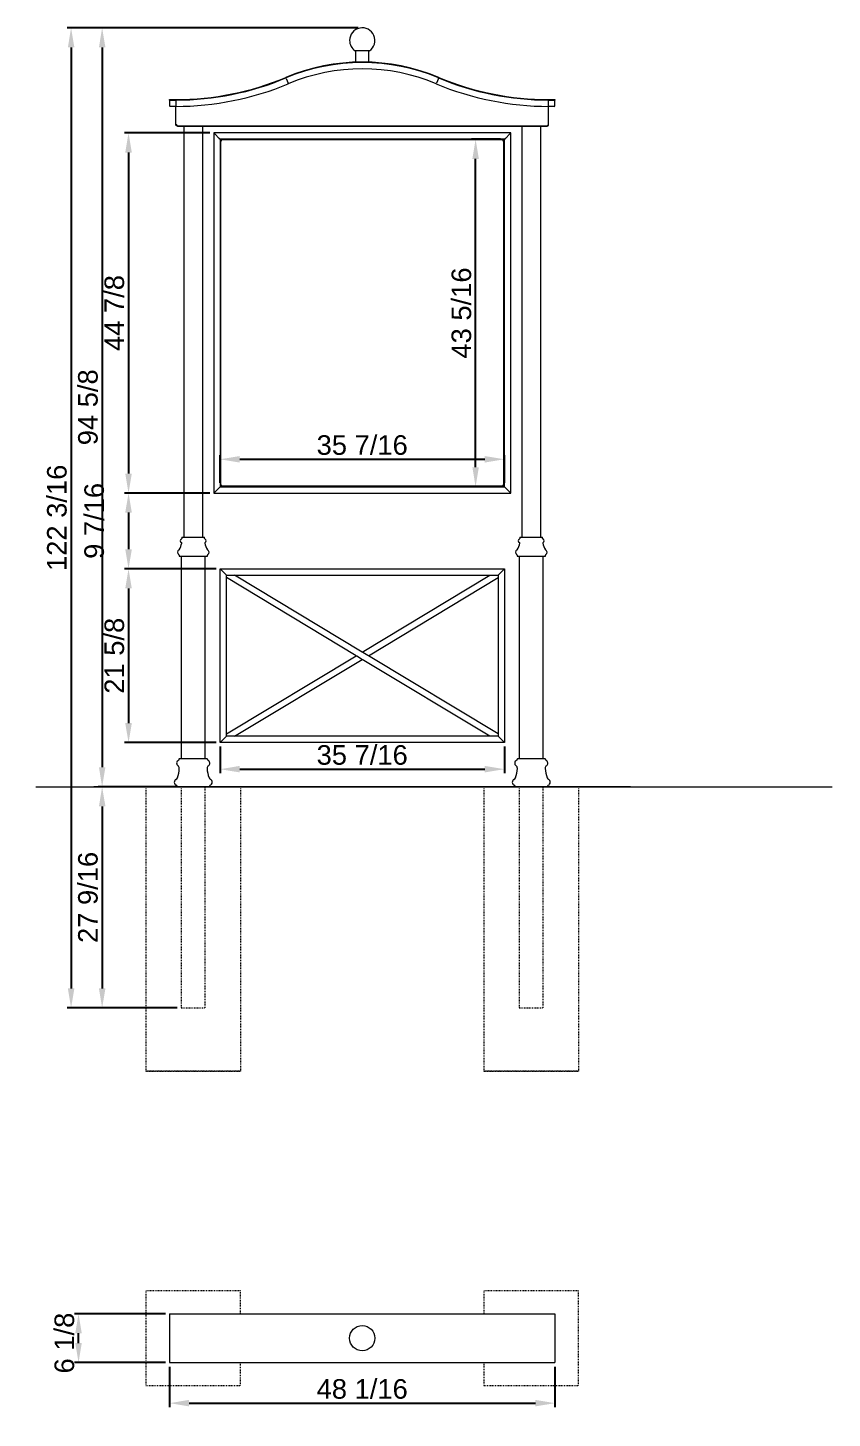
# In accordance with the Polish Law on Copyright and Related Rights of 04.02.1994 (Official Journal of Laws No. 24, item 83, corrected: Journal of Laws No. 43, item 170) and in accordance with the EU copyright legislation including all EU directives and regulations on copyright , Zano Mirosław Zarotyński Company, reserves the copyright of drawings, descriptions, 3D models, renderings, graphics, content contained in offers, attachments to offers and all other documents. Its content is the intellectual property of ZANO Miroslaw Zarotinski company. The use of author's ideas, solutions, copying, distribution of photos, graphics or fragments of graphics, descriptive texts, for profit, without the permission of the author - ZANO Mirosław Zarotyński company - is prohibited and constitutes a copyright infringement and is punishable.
# Model space of a CAD drawing. Header units: inches. Extents: x -6 to 262, y -2 to 177.
# Drawn here: x -5.9 to 94.4, y -1.7 to 171.6 of the extents above; entities that cross this region are included whole.
import ezdxf

# ---------------------------------------------------------------- set-up
doc = ezdxf.new("R2010")
doc.units = ezdxf.units.IN
doc.linetypes.add('HIDDEN', pattern=[1.905, 1.27, -0.635])
for name, color, linetype, lineweight in [('ZANO_R', 7, 'Continuous', 0), ('ZANO_R_przerywana', 250, 'HIDDEN', 0), ('ZANO_W', 1, 'Continuous', 0)]:
    doc.layers.add(name, color=color, linetype=linetype, lineweight=lineweight)
doc.styles.get("Standard").update_dxf_attribs({"font": 'arial.ttf'})
doc.dimstyles.new('amerykanie', dxfattribs={"dimtxt": 50, "dimasz": 50, "dimexe": 0.5, "dimexo": 0.5, "dimgap": 1, "dimtad": 1, "dimdec": 0, "dimzin": 0, "dimlunit": 5, "dimtxsty": 'Standard', "dimcen": 0.09, "dimclrd": 1, "dimclre": 1, "dimclrt": 1, "dimazin": 0, "dimtfac": 1, "dimtdec": 0, "dimtmove": 0, "dimatfit": 3, "dimfxl": 1, "dimtzin": 0, "dimarcsym": 1})

# ---------------------------------------------------------------- blocks, each defined once
blk = doc.blocks.new('*D368')
at = {"layer": 'ZANO_W', "color": 1, "lineweight": -2}
for p, q in [((53, 157.72), (49.41, 157.72)), ((49.91, 116.85), (49.91, 155.28)), ((53, 114.41), (49.41, 114.41))]:
    blk.add_line(p, q, dxfattribs=at)
at = {"layer": 'ZANO_W', "color": 1}
for points in [[(50.32, 155.28), (49.51, 155.28), (49.91, 157.72)], [(49.51, 116.85), (50.32, 116.85), (49.91, 114.41)]]:
    blk.add_solid(points, dxfattribs=at)
at = {"layer": 'ZANO_W', "color": 1, "insert": (48.15, 136.07), "char_height": 2.438, "attachment_point": 5, "rotation": 90}
blk.add_mtext('43 5/16', dxfattribs=at)
blk = doc.blocks.new('*D369')
at = {"layer": 'ZANO_W', "color": 1, "lineweight": -2}
for p, q in [((11.27, 11.34), (-0.07, 11.34)), ((0.43, 7.68), (0.43, 8.9)), ((11.27, 5.24), (-0.07, 5.24))]:
    blk.add_line(p, q, dxfattribs=at)
at = {"layer": 'ZANO_W', "color": 1}
for points in [[(0.83, 8.9), (0.02, 8.9), (0.43, 11.34)], [(0.02, 7.68), (0.83, 7.68), (0.43, 5.24)]]:
    blk.add_solid(points, dxfattribs=at)
at = {"layer": 'ZANO_W', "color": 1, "insert": (-1.33, 7.68), "char_height": 2.438, "attachment_point": 5, "rotation": 90}
blk.add_mtext('6 1/8', dxfattribs=at)
blk = doc.blocks.new('*D370')
at = {"layer": 'ZANO_W', "color": 1, "lineweight": -2}
for p, q in [((11.77, 4.74), (11.77, -0.31)), ((59.8, 4.74), (59.8, -0.31)), ((14.21, 0.19), (57.36, 0.19))]:
    blk.add_line(p, q, dxfattribs=at)
at = {"layer": 'ZANO_W', "color": 1}
for points in [[(14.21, 0.6), (14.21, -0.21), (11.77, 0.19)], [(57.36, -0.21), (57.36, 0.6), (59.8, 0.19)]]:
    blk.add_solid(points, dxfattribs=at)
at = {"layer": 'ZANO_W', "color": 1, "insert": (35.78, 1.95), "char_height": 2.438, "attachment_point": 5}
blk.add_mtext('48 1/16', dxfattribs=at)
blk = doc.blocks.new('*D371')
at = {"layer": 'ZANO_W', "color": 1, "lineweight": -2}
for p, q in [((16.78, 158.51), (6.16, 158.51)), ((6.66, 156.07), (6.66, 116.06)), ((16.78, 113.63), (6.16, 113.63))]:
    blk.add_line(p, q, dxfattribs=at)
at = {"layer": 'ZANO_W', "color": 1}
for points in [[(7.07, 156.07), (6.25, 156.07), (6.66, 158.51)], [(6.25, 116.06), (7.07, 116.06), (6.66, 113.63)]]:
    blk.add_solid(points, dxfattribs=at)
at = {"layer": 'ZANO_W', "color": 1, "insert": (4.9, 136.07), "char_height": 2.438, "attachment_point": 5, "rotation": 90}
blk.add_mtext('44 7/8', dxfattribs=at)
blk = doc.blocks.new('*D372')
at = {"layer": 'ZANO_W', "color": 1, "lineweight": -2}
for p, q in [((16.78, 113.63), (6.16, 113.63)), ((6.66, 111.19), (6.66, 106.62)), ((17.57, 104.18), (6.16, 104.18))]:
    blk.add_line(p, q, dxfattribs=at)
at = {"layer": 'ZANO_W', "color": 1}
for points in [[(7.07, 111.19), (6.25, 111.19), (6.66, 113.63)], [(6.25, 106.62), (7.07, 106.62), (6.66, 104.18)]]:
    blk.add_solid(points, dxfattribs=at)
at = {"layer": 'ZANO_W', "color": 1, "insert": (2.39, 110.16), "char_height": 2.438, "attachment_point": 5, "rotation": 90}
blk.add_mtext('9 7/16', dxfattribs=at)
blk = doc.blocks.new('*D373')
at = {"layer": 'ZANO_W', "color": 1, "lineweight": -2}
for p, q in [((17.57, 104.18), (6.16, 104.18)), ((6.66, 101.74), (6.66, 84.96)), ((17.57, 82.52), (6.16, 82.52))]:
    blk.add_line(p, q, dxfattribs=at)
at = {"layer": 'ZANO_W', "color": 1}
for points in [[(7.07, 101.74), (6.25, 101.74), (6.66, 104.18)], [(6.25, 84.96), (7.07, 84.96), (6.66, 82.52)]]:
    blk.add_solid(points, dxfattribs=at)
at = {"layer": 'ZANO_W', "color": 1, "insert": (4.9, 93.35), "char_height": 2.438, "attachment_point": 5, "rotation": 90}
blk.add_mtext('21 5/8', dxfattribs=at)
blk = doc.blocks.new('*D374')
at = {"layer": 'ZANO_W', "color": 1, "lineweight": -2}
for p, q in [((18.07, 114.91), (18.07, 118.34)), ((53.5, 114.91), (53.5, 118.34)), ((20.51, 117.84), (51.06, 117.84))]:
    blk.add_line(p, q, dxfattribs=at)
at = {"layer": 'ZANO_W', "color": 1}
for points in [[(20.51, 118.24), (20.51, 117.43), (18.07, 117.84)], [(51.06, 117.43), (51.06, 118.24), (53.5, 117.84)]]:
    blk.add_solid(points, dxfattribs=at)
at = {"layer": 'ZANO_W', "color": 1, "insert": (35.78, 119.6), "char_height": 2.438, "attachment_point": 5}
blk.add_mtext('35 7/16', dxfattribs=at)
blk = doc.blocks.new('*D375')
at = {"layer": 'ZANO_W', "color": 1, "lineweight": -2}
for p, q in [((35.28, 171.62), (2.87, 171.62)), ((3.37, 169.18), (3.37, 79.45)), ((12.72, 77.01), (2.87, 77.01))]:
    blk.add_line(p, q, dxfattribs=at)
at = {"layer": 'ZANO_W', "color": 1}
for points in [[(3.78, 169.18), (2.97, 169.18), (3.37, 171.62)], [(2.97, 79.45), (3.78, 79.45), (3.37, 77.01)]]:
    blk.add_solid(points, dxfattribs=at)
at = {"layer": 'ZANO_W', "color": 1, "insert": (1.61, 124.32), "char_height": 2.438, "attachment_point": 5, "rotation": 90}
blk.add_mtext('94 5/8', dxfattribs=at)
blk = doc.blocks.new('*D376')
at = {"layer": 'ZANO_W', "color": 1, "lineweight": -2}
for p, q in [((12.72, 77.01), (2.87, 77.01)), ((3.37, 74.58), (3.37, 51.89)), ((12.72, 49.45), (2.87, 49.45))]:
    blk.add_line(p, q, dxfattribs=at)
at = {"layer": 'ZANO_W', "color": 1}
for points in [[(3.78, 74.58), (2.97, 74.58), (3.37, 77.01)], [(2.97, 51.89), (3.78, 51.89), (3.37, 49.45)]]:
    blk.add_solid(points, dxfattribs=at)
at = {"layer": 'ZANO_W', "color": 1, "insert": (1.61, 63.23), "char_height": 2.438, "attachment_point": 5, "rotation": 90}
blk.add_mtext('27 9/16', dxfattribs=at)
blk = doc.blocks.new('*D377')
at = {"layer": 'ZANO_W', "color": 1, "lineweight": -2}
for p, q in [((35.28, 171.62), (-1, 171.62)), ((-0.5, 169.18), (-0.5, 51.89)), ((12.72, 49.45), (-1, 49.45))]:
    blk.add_line(p, q, dxfattribs=at)
at = {"layer": 'ZANO_W', "color": 1}
for points in [[(-0.09, 169.18), (-0.9, 169.18), (-0.5, 171.62)], [(-0.9, 51.89), (-0.09, 51.89), (-0.5, 49.45)]]:
    blk.add_solid(points, dxfattribs=at)
at = {"layer": 'ZANO_W', "color": 1, "insert": (-2.26, 110.54), "char_height": 2.438, "attachment_point": 5, "rotation": 90}
blk.add_mtext('122 3/16', dxfattribs=at)
blk = doc.blocks.new('*D378')
at = {"layer": 'ZANO_W', "color": 1, "lineweight": -2}
for p, q in [((18.07, 82.02), (18.07, 78.71)), ((53.5, 82.02), (53.5, 78.71)), ((20.51, 79.21), (51.06, 79.21))]:
    blk.add_line(p, q, dxfattribs=at)
at = {"layer": 'ZANO_W', "color": 1}
for points in [[(20.51, 79.62), (20.51, 78.81), (18.07, 79.21)], [(51.06, 78.81), (51.06, 79.62), (53.5, 79.21)]]:
    blk.add_solid(points, dxfattribs=at)
at = {"layer": 'ZANO_W', "color": 1, "insert": (35.78, 80.97), "char_height": 2.438, "attachment_point": 5}
blk.add_mtext('35 7/16', dxfattribs=at)

msp = doc.modelspace()

# ---------------------------------------------------------------- linework, layer by layer
at = {"layer": 'ZANO_R'}
for p, q in [((36.6356, 168.74189), (34.89915, 168.74189)), ((34.95033, 168.74189), (34.95033, 167.34851)), ((36.61964, 167.34851), (36.61964, 168.74189)), ((36.67082, 168.74189), (36.6356, 168.74189)), ((34.95033, 167.34851), (35.76759, 167.34851)), ((35.76759, 167.34851), (36.61964, 167.34851)), ((26.29552, 165.30068), (26.26506, 165.37329)), ((26.29552, 165.30068), (26.53923, 164.7198)), ((26.56969, 164.64719), (26.53923, 164.7198)), ((45.00028, 164.64719), (45.03074, 164.7198)), ((45.27445, 165.30068), (45.03074, 164.7198)), ((45.27445, 165.30068), (45.30492, 165.37329)), ((11.76895, 162.614), (11.76895, 162.67306)), ((11.76895, 162.67306), (12.55636, 162.67306)), ((11.76895, 162.614), (12.55636, 162.614)), ((11.76895, 162.53526), (11.76895, 161.90533)), ((12.55636, 161.82659), (11.84769, 161.82659)), ((12.55636, 162.53526), (12.55636, 162.614)), ((12.55636, 162.53526), (12.55636, 161.90533)), ((12.55636, 161.82659), (12.55636, 161.90533)), ((12.55636, 159.53345), (12.55636, 161.82659)), ((59.01362, 162.67306), (59.80103, 162.67306)), ((59.01362, 162.53526), (59.01362, 162.614)), ((59.01362, 162.614), (59.80103, 162.614)), ((59.01362, 161.90533), (59.01362, 162.53526)), ((59.01362, 161.82659), (59.01362, 161.90533)), ((59.72229, 161.82659), (59.01362, 161.82659)), ((59.01362, 159.53345), (59.01362, 161.82659)), ((59.80103, 162.67306), (59.80103, 162.614)), ((59.80103, 161.90533), (59.80103, 162.53526)), ((12.67447, 159.53345), (12.55636, 159.53345)), ((12.67447, 159.41534), (12.67447, 159.4744)), ((58.89551, 159.53345), (59.01362, 159.53345)), ((58.89551, 159.41534), (58.89551, 159.4744)), ((12.67725, 159.41534), (12.67447, 159.41534)), ((12.67725, 159.41534), (58.89272, 159.41534)), ((12.75321, 159.41534), (12.75321, 159.29723)), ((58.81676, 159.29723), (12.75321, 159.29723)), ((13.53472, 159.29723), (13.53472, 108.11551)), ((15.90876, 108.11551), (15.90876, 159.29723)), ((17.28082, 158.50982), (17.28082, 113.62738)), ((17.28082, 158.50982), (17.39894, 158.39171)), ((54.28915, 158.50982), (17.28082, 158.50982)), ((17.39894, 158.39171), (17.28082, 158.50982)), ((17.39894, 158.39171), (17.95012, 157.84052)), ((17.95012, 157.84052), (18.06824, 157.72241)), ((18.06824, 157.72241), (17.95012, 157.84052)), ((18.06824, 157.72241), (18.06824, 114.41479)), ((53.50174, 157.72241), (18.06824, 157.72241)), ((53.50174, 157.72241), (53.61985, 157.84052)), ((53.61985, 157.84052), (53.50174, 157.72241)), ((53.50174, 114.41479), (53.50174, 157.72241)), ((53.61985, 157.84052), (54.17104, 158.39171)), ((54.17104, 158.39171), (54.28915, 158.50982)), ((54.28915, 158.50982), (54.17104, 158.39171)), ((54.28915, 113.62738), (54.28915, 158.50982)), ((55.66121, 159.29723), (55.66121, 108.11551)), ((58.03526, 108.11551), (58.03526, 159.29723)), ((58.81676, 159.41534), (58.81676, 159.29723)), ((58.89272, 159.41534), (58.89551, 159.41534)), ((18.14698, 114.69039), (18.14698, 157.44681)), ((53.22614, 157.64367), (18.34383, 157.64367)), ((53.423, 114.69039), (53.423, 157.44681)), ((17.95012, 114.29668), (18.06824, 114.41479)), ((18.06824, 114.41479), (17.95012, 114.29668)), ((18.06824, 114.41479), (53.50174, 114.41479)), ((53.22614, 114.49354), (18.34383, 114.49354)), ((53.50174, 114.41479), (53.61985, 114.29668)), ((53.61985, 114.29668), (53.50174, 114.41479)), ((17.28082, 113.62738), (17.39894, 113.74549)), ((17.39894, 113.74549), (17.28082, 113.62738)), ((17.28082, 113.62738), (54.28915, 113.62738)), ((17.39894, 113.74549), (17.95012, 114.29668)), ((53.61985, 114.29668), (54.17104, 113.74549)), ((54.17104, 113.74549), (54.28915, 113.62738)), ((54.28915, 113.62738), (54.17104, 113.74549)), ((13.3044, 108.11551), (13.3044, 107.97705)), ((13.3044, 108.11551), (16.13908, 108.11551)), ((16.13908, 107.97705), (16.13908, 108.11551)), ((55.4309, 108.11551), (55.4309, 107.97705)), ((55.4309, 108.11551), (58.26558, 108.11551)), ((58.26558, 107.97705), (58.26558, 108.11551)), ((12.95006, 105.90161), (12.95006, 105.75327)), ((12.95006, 105.75327), (16.49341, 105.75327)), ((13.22369, 105.75327), (13.22369, 80.55611)), ((16.21979, 80.55611), (16.21979, 105.75327)), ((16.49341, 105.75327), (16.49341, 105.90161)), ((55.07656, 105.90161), (55.07656, 105.75327)), ((55.07656, 105.75327), (58.61991, 105.75327)), ((55.35019, 105.75327), (55.35019, 80.55611)), ((58.34629, 80.55611), (58.34629, 105.75327)), ((58.61991, 105.75327), (58.61991, 105.90161)), ((18.06824, 104.17845), (53.50174, 104.17845)), ((18.14698, 104.09971), (18.06824, 104.17845)), ((18.06824, 82.52464), (18.06824, 104.17845)), ((18.06824, 104.17845), (18.14698, 104.09971)), ((18.77691, 103.46978), (18.14698, 104.09971)), ((52.79307, 103.46978), (53.423, 104.09971)), ((53.423, 104.09971), (53.50174, 104.17845)), ((53.50174, 104.17845), (53.423, 104.09971)), ((53.50174, 104.17845), (53.50174, 82.52464)), ((18.85565, 103.39104), (18.77691, 103.46978)), ((18.77691, 103.46978), (18.85565, 103.39104)), ((18.85565, 103.39104), (19.72612, 103.39104)), ((18.85565, 103.17995), (18.85565, 103.39104)), ((18.85565, 103.08803), (18.85565, 103.17995)), ((18.85565, 83.61506), (18.85565, 103.08803)), ((35.02188, 93.35155), (18.85565, 103.08803)), ((19.72612, 103.39104), (19.87875, 103.39104)), ((19.87875, 103.39104), (51.69123, 103.39104)), ((35.78499, 93.81114), (19.87875, 103.39104)), ((35.78499, 93.81114), (51.69123, 103.39104)), ((36.54809, 93.35155), (52.71433, 103.08803)), ((51.69123, 103.39104), (51.84385, 103.39104)), ((51.84385, 103.39104), (52.71433, 103.39104)), ((52.71433, 103.39104), (52.79307, 103.46978)), ((52.79307, 103.46978), (52.71433, 103.39104)), ((52.71433, 103.39104), (52.71433, 103.17995)), ((52.71433, 103.17995), (52.71433, 103.08803)), ((52.71433, 103.08803), (52.71433, 83.61506)), ((35.8613, 93.76518), (35.78499, 93.81114)), ((36.47178, 93.39751), (35.8613, 93.76518)), ((18.85565, 83.61506), (35.02188, 93.35155)), ((19.87875, 83.31205), (35.78499, 92.89195)), ((35.02188, 93.35155), (35.09819, 93.30559)), ((35.70868, 92.93791), (35.09819, 93.30559)), ((35.70868, 92.93791), (35.78499, 92.89195)), ((51.69123, 83.31205), (35.78499, 92.89195)), ((36.54809, 93.35155), (36.47178, 93.39751)), ((52.71433, 83.61506), (36.54809, 93.35155)), ((18.14698, 82.60338), (18.77691, 83.23331)), ((18.77691, 83.23331), (18.85565, 83.31205)), ((18.85565, 83.31205), (18.77691, 83.23331)), ((18.85565, 83.52314), (18.85565, 83.61506)), ((18.85565, 83.31205), (18.85565, 83.52314)), ((19.72612, 83.31205), (18.85565, 83.31205)), ((19.87875, 83.31205), (19.72612, 83.31205)), ((51.69123, 83.31205), (19.87875, 83.31205)), ((51.84385, 83.31205), (51.69123, 83.31205)), ((52.71433, 83.31205), (51.84385, 83.31205)), ((52.71433, 83.61506), (52.71433, 83.52314)), ((52.71433, 83.52314), (52.71433, 83.31205)), ((52.79307, 83.23331), (52.71433, 83.31205)), ((52.71433, 83.31205), (52.79307, 83.23331)), ((53.423, 82.60338), (52.79307, 83.23331)), ((18.06824, 82.52464), (18.14698, 82.60338)), ((18.14698, 82.60338), (18.06824, 82.52464)), ((53.50174, 82.52464), (18.06824, 82.52464)), ((53.50174, 82.52464), (53.423, 82.60338)), ((53.423, 82.60338), (53.50174, 82.52464)), ((12.98943, 80.55611), (12.98943, 80.50105)), ((12.98943, 80.55611), (16.45404, 80.55611)), ((16.45404, 80.50105), (16.45404, 80.55611)), ((55.11593, 80.55611), (55.11593, 80.50105)), ((55.11593, 80.55611), (58.58054, 80.55611)), ((58.58054, 80.50105), (58.58054, 80.55611)), ((-4.89712, 77.01276), (94.35059, 77.01276)), ((69.22634, 77.01276), (2.34363, 77.01276)), ((8.81615, 77.01276), (20.62732, 77.01276)), ((20.62732, 77.01276), (8.81615, 77.01276)), ((12.70962, 77.11264), (12.75321, 77.01276)), ((13.22413, 77.01276), (16.21935, 77.01276)), ((16.69027, 77.01276), (16.73386, 77.11264)), ((50.94265, 77.01276), (62.75382, 77.01276)), ((62.75382, 77.01276), (50.94265, 77.01276)), ((54.83612, 77.11264), (54.87971, 77.01276)), ((55.35062, 77.01276), (58.34585, 77.01276)), ((58.81676, 77.01276), (58.86035, 77.11264)), ((11.76895, 11.34245), (11.76895, 5.24002)), ((11.76895, 11.34245), (12.55636, 11.34245)), ((12.55636, 11.34245), (26.24221, 11.34245)), ((26.24221, 11.34245), (45.32777, 11.34245)), ((45.32777, 11.34245), (59.01362, 11.34245)), ((59.01362, 11.34245), (59.80103, 11.34245)), ((59.80103, 11.34245), (59.80103, 5.24002)), ((11.76895, 5.24002), (12.55636, 5.24002)), ((12.55636, 5.24002), (26.24221, 5.24002)), ((26.24221, 5.24002), (45.32777, 5.24002)), ((45.32777, 5.24002), (59.01362, 5.24002)), ((59.01362, 5.24002), (59.80103, 5.24002))]:
    msp.add_line(p, q, dxfattribs=at)
msp.add_circle((35.78499, 8.29123), 1.57482, dxfattribs=at)
for centre, radius, start, end in [((35.78499, 170.04395), 1.57482, 304.2288663, 180), ((35.78499, 170.04395), 1.57482, 180, 235.7711337), ((35.78499, 142.68286), 24.66565, 67.2391714, 112.7608286), ((35.78499, 142.68286), 24.6066, 67.2391714, 112.7608286), ((35.78499, 142.68286), 23.81919, 67.2391714, 112.7608286), ((12.55636, 198.04751), 35.37445, 270, 292.7608286), ((12.55636, 198.04751), 35.4335, 270, 292.7608286), ((12.55636, 198.04751), 36.22091, 270, 292.7608286), ((59.01362, 198.04751), 36.22091, 247.2391714, 270), ((59.01362, 198.04751), 35.4335, 247.2391714, 270), ((59.01362, 198.04751), 35.37445, 247.2391714, 270), ((11.84769, 162.53526), 0.07874, 90, 180), ((11.84769, 161.90533), 0.07874, 180, 270), ((59.72229, 162.53526), 0.07874, 0, 90), ((59.72229, 161.90533), 0.07874, 270, 0), ((18.34383, 157.44681), 0.19685, 90, 180), ((53.22614, 157.44681), 0.19685, 0, 90), ((18.34383, 114.69039), 0.19685, 180, 270), ((53.22614, 114.69039), 0.19685, 270, 0), ((13.34771, 107.68243), 0.24016, 112.5020228, 245.3282339), ((13.21459, 107.39264), 0.07874, 348.8092143, 65.3282339), ((13.22566, 107.97705), 0.07874, 292.5020228, 0), ((16.21782, 107.97705), 0.07874, 180, 247.4979772), ((16.22889, 107.39264), 0.07874, 114.6717661, 191.1907857), ((16.09577, 107.68243), 0.24016, 294.6717661, 67.4979772), ((55.4742, 107.68243), 0.24016, 112.5020228, 245.3282339), ((55.34109, 107.39264), 0.07874, 348.8092143, 65.3282339), ((55.35215, 107.97705), 0.07874, 292.5020228, 0), ((58.34432, 107.97705), 0.07874, 180, 247.4979772), ((58.35538, 107.39264), 0.07874, 114.6717661, 191.1907857), ((58.22227, 107.68243), 0.24016, 294.6717661, 67.4979772), ((13.0731, 106.2454), 0.31989, 116.2995926, 239.5907609), ((12.87132, 105.90161), 0.07874, 0, 59.5907609), ((12.89648, 106.60277), 0.07874, 296.2995926, 327.3176497), ((10.97452, 107.83581), 2.36223, 327.3176497, 348.8092143), ((18.46896, 107.83581), 2.36223, 191.1907857, 212.6823503), ((16.547, 106.60277), 0.07874, 212.6823503, 243.7004074), ((16.57215, 105.90161), 0.07874, 120.4092391, 180), ((16.37038, 106.2454), 0.31989, 300.4092391, 63.7004074), ((55.19959, 106.2454), 0.31989, 116.2995926, 239.5907609), ((54.99782, 105.90161), 0.07874, 0, 59.5907609), ((55.02298, 106.60277), 0.07874, 296.2995926, 327.3176497), ((53.10101, 107.83581), 2.36223, 327.3176497, 348.8092143), ((60.59546, 107.83581), 2.36223, 191.1907857, 212.6823503), ((58.6735, 106.60277), 0.07874, 212.6823503, 243.7004074), ((58.69865, 105.90161), 0.07874, 120.4092391, 180), ((58.49688, 106.2454), 0.31989, 300.4092391, 63.7004074), ((13.0537, 79.96556), 0.39892, 115.9948018, 234.6753902), ((12.79258, 80.50105), 0.19685, 295.9948018, 0), ((16.6509, 80.50105), 0.19685, 180, 244.0051982), ((16.38978, 79.96556), 0.39892, 305.3246098, 64.0051982), ((55.1802, 79.96556), 0.39892, 115.9948018, 234.6753902), ((54.91908, 80.50105), 0.19685, 295.9948018, 0), ((58.77739, 80.50105), 0.19685, 180, 244.0051982), ((58.51627, 79.96556), 0.39892, 305.3246098, 64.0051982), ((12.37568, 78.28371), 0.39371, 299.0704694, 338.3453751), ((9.44832, 79.44596), 3.54335, 338.3453751, 357.6873629), ((12.5954, 79.31886), 0.39371, 357.6873629, 54.6753902), ((16.84808, 79.31886), 0.39371, 125.3246098, 182.3126371), ((19.99516, 79.44596), 3.54335, 182.3126371, 201.6546249), ((17.0678, 78.28371), 0.39371, 201.6546249, 240.9295306), ((54.50218, 78.28371), 0.39371, 299.0704694, 338.3453751), ((51.57482, 79.44596), 3.54335, 338.3453751, 357.6873629), ((54.7219, 79.31886), 0.39371, 357.6873629, 54.6753902), ((58.97457, 79.31886), 0.39371, 125.3246098, 182.3126371), ((62.12165, 79.44596), 3.54335, 182.3126371, 201.6546249), ((59.19429, 78.28371), 0.39371, 201.6546249, 240.9295306), ((12.76305, 77.58689), 0.40355, 119.0704694, 247.0770874), ((12.5292, 77.0339), 0.19685, 23.5781785, 67.0770874), ((16.91428, 77.0339), 0.19685, 112.9229126, 156.4218215), ((16.68042, 77.58689), 0.40355, 292.9229126, 60.9295306), ((54.88955, 77.58689), 0.40355, 119.0704694, 247.0770874), ((54.6557, 77.0339), 0.19685, 23.5781785, 67.0770874), ((59.04077, 77.0339), 0.19685, 112.9229126, 156.4218215), ((58.80692, 77.58689), 0.40355, 292.9229126, 60.9295306)]:
    msp.add_arc(centre, radius, start, end, dxfattribs=at)
for points in [[(12.67447, 159.41534), (12.65899, 159.41712), (12.62804, 159.42067), (12.589, 159.44798), (12.56168, 159.48702), (12.55813, 159.51798), (12.55636, 159.53345)], [(12.67447, 159.4744), (12.66673, 159.47529), (12.65125, 159.47706), (12.63173, 159.49072), (12.61808, 159.51024), (12.6163, 159.52572), (12.61541, 159.53345)], [(12.67447, 159.53345), (12.6747, 159.51798), (12.67517, 159.48702), (12.67586, 159.44798), (12.67656, 159.42067), (12.67702, 159.41712), (12.67725, 159.41534)], [(58.89551, 159.53345), (58.89527, 159.51798), (58.89481, 159.48702), (58.89411, 159.44798), (58.89342, 159.42067), (58.89295, 159.41712), (58.89272, 159.41534)], [(58.89551, 159.41534), (58.91098, 159.41712), (58.94194, 159.42067), (58.98098, 159.44798), (59.00829, 159.48702), (59.01184, 159.51798), (59.01362, 159.53345)], [(58.89551, 159.4744), (58.90324, 159.47529), (58.91872, 159.47706), (58.93824, 159.49072), (58.9519, 159.51024), (58.95367, 159.52572), (58.95456, 159.53345)]]:
    msp.add_open_spline(points, degree=3, dxfattribs=at)
at = {"layer": 'ZANO_R_przerywana', "ltscale": 0.05}
for p, q in [((8.81615, 77.01276), (8.81615, 41.57926)), ((8.81615, 77.01276), (8.81615, 41.57926)), ((13.22369, 77.01276), (13.22369, 49.45337)), ((16.21979, 49.45337), (16.21979, 77.01276)), ((20.62732, 77.01276), (20.62732, 41.57926)), ((20.62732, 77.01276), (20.62732, 41.57926)), ((50.94265, 77.01276), (50.94265, 41.57926)), ((50.94265, 77.01276), (50.94265, 41.57926)), ((55.35019, 77.01276), (55.35019, 49.45337)), ((58.34629, 49.45337), (58.34629, 77.01276)), ((62.75382, 77.01276), (62.75382, 41.57926)), ((62.75382, 77.01276), (62.75382, 41.57926)), ((13.22369, 49.45337), (16.21979, 49.45337)), ((55.35019, 49.45337), (58.34629, 49.45337)), ((8.81615, 41.57926), (20.62732, 41.57926)), ((20.62732, 41.57926), (8.81615, 41.57926)), ((50.94265, 41.57926), (62.75382, 41.57926)), ((62.75382, 41.57926), (50.94265, 41.57926)), ((20.62732, 14.19682), (8.81615, 14.19682)), ((8.81615, 14.19682), (8.81615, 2.38565)), ((20.62732, 11.34245), (20.62732, 14.19682)), ((62.75382, 14.19682), (50.94265, 14.19682)), ((50.94265, 14.19682), (50.94265, 11.34245)), ((62.75382, 2.38565), (62.75382, 14.19682)), ((20.62732, 2.38565), (20.62732, 5.24002)), ((50.94265, 5.24002), (50.94265, 2.38565)), ((8.81615, 2.38565), (20.62732, 2.38565)), ((50.94265, 2.38565), (62.75382, 2.38565))]:
    msp.add_line(p, q, dxfattribs=at)

# ---------------------------------------------------------------- dimensions: what is measured, and where the dimension line sits
at = {"layer": 'ZANO_W'}
for base, p1, p2, picture, middle in [((-0.49643, 49.45337), (35.78499, 171.61877), (13.22369, 49.45337), '*D377', (-2.25757, 110.53607)), ((3.37209, 77.01276), (35.78499, 171.61877), (13.22369, 77.01276), '*D375', (1.61177, 124.31577)), ((6.65906, 113.62738), (17.28082, 158.50982), (17.28082, 113.62738), '*D371', (4.89874, 136.0686)), ((49.91293, 157.72241), (53.50174, 114.41479), (53.50174, 157.72241), '*D368', (48.15178, 136.0686)), ((6.65906, 104.17845), (17.28082, 113.62738), (18.06824, 104.17845), '*D372', (2.38843, 110.15601)), ((6.65906, 82.52464), (18.06824, 104.17845), (18.06824, 82.52464), '*D373', (4.89874, 93.35155)), ((3.37209, 49.45337), (13.22413, 77.01276), (13.22413, 49.45337), '*D376', (1.61177, 63.23307))]:
    dim = msp.add_linear_dim(base=base, p1=p1, p2=p2, angle=90, dimstyle='amerykanie', override={"dimtxt": 2.4375, "dimasz": 2.4375, "dimgap": 0.5, "dimdec": 4, "dimaunit": 1, "dimadec": 1, "dimtdec": 4, "dimtmove": 1, "dimfrac": 2}, dxfattribs=at)
    dim.commit()
    dim.dimension.update_dxf_attribs({"geometry": picture, "text_midpoint": middle})
for base, p1, p2, picture, middle in [((53.50174, 117.8376), (18.06824, 114.41479), (53.50174, 114.41479), '*D374', (35.78499, 119.59875)), ((53.50174, 79.21145), (18.06824, 82.52464), (53.50174, 82.52464), '*D378', (35.78499, 80.9726)), ((59.80103, 0.19229), (11.76895, 5.24002), (59.80103, 5.24002), '*D370', (35.78499, 1.95261))]:
    dim = msp.add_linear_dim(base=base, p1=p1, p2=p2, dimstyle='amerykanie', override={"dimtxt": 2.4375, "dimasz": 2.4375, "dimgap": 0.5, "dimdec": 4, "dimaunit": 1, "dimadec": 1, "dimtdec": 4, "dimtmove": 1, "dimfrac": 2}, dxfattribs=at)
    dim.commit()
    dim.dimension.update_dxf_attribs({"geometry": picture, "text_midpoint": middle})
dim = msp.add_linear_dim(base=(0.42545, 11.34245), p1=(11.76895, 5.24002), p2=(11.76895, 11.34245), angle=90, dimstyle='amerykanie', override={"dimtxt": 2.4375, "dimasz": 2.4375, "dimgap": 0.5, "dimdec": 4, "dimaunit": 1, "dimadec": 1, "dimtdec": 4, "dimtmove": 1, "dimfrac": 2}, dxfattribs=at)
dim.commit()
dim.dimension.update_dxf_attribs({"geometry": '*D369', "text_midpoint": (0.42545, 7.67752), "dimtype": 160})

doc.saveas('drawing.dxf')
